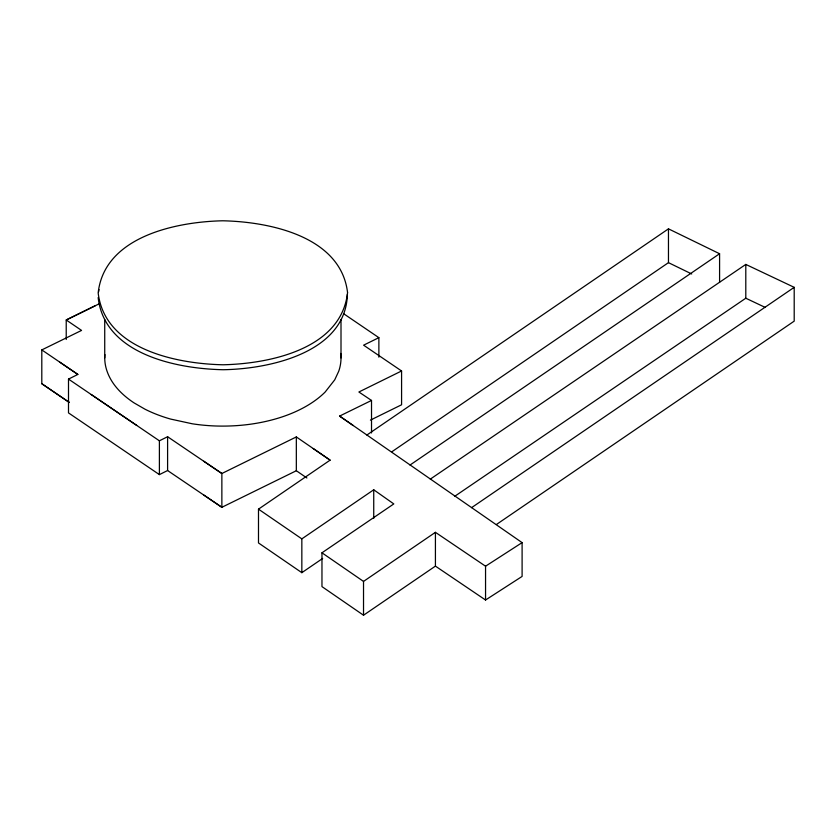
<?xml version="1.0" encoding="UTF-8"?>
<svg xmlns="http://www.w3.org/2000/svg" width="836" height="836" viewBox="0 0 836 836"><rect width="100%" height="100%" fill="white"/><g stroke="black" fill="none" stroke-linecap="round" stroke-linejoin="round"><path stroke-width="1.25" d="M341.004 319.498L341.004 357.912A117.04 67.57 0 0 1 338.737 371.215L334.734 379.826L325.173 392.011A118.001 68.124 0 0 1 281.931 416.976C260.456 424.04 237.685 426.747 215.134 425.973A118.775 68.573 0 0 1 192.29 423.789L170.617 419.076A118.022 68.144 0 0 1 144.973 409.191L134.042 402.879A118.022 68.144 0 0 1 116.925 388.082C109.025 378.907 103.716 366.847 104.918 354.558M98.638 291.785L99.014 289.559M322.665 558.448L301.838 572.67L258.491 542.951L258.491 509.155L330.105 460.145L313.228 448.535M366.879 435.034L668.466 228.845L719.587 253.736L719.587 282.338M392.011 451.659L668.466 262.65L668.466 228.845M301.838 572.67L301.838 538.875L373.734 489.781L393.798 503.92L321.964 552.805L321.964 586.611L363.524 615.223L435.42 566.118L435.42 532.323L485.549 566.202L485.549 600.008L522.103 576.422L522.103 542.627L339.604 416.077L371.518 400.444L371.518 432.954M410.006 465.046L719.587 253.736M363.524 615.223L363.524 581.417L435.42 532.323M471.619 507.63L794.2 287.333L745.796 264.416L430.279 479.143M496.438 524.485L794.2 321.139L794.2 287.333M454.544 496.427L745.796 298.222L745.796 264.416M485.549 566.202L522.103 542.627M306.885 477.983L296.331 470.731L221.864 507.295L167.597 470.532L159.394 474.608L68.5 412.9L68.5 379.095L77.852 374.434L41.8 349.908L81.562 330.419L66.222 319.979L95.189 305.767M68.5 379.095L159.394 440.802L167.597 436.726L221.864 473.5L221.864 507.295L203.785 495.037M378.875 357.171L378.875 337.671L363.597 345.174L401.583 370.975L401.583 404.781L370.421 420.121M401.583 370.975L358.884 392L371.518 400.444M330.105 460.145L296.331 436.935L221.864 473.5L203.785 461.242M98.993 303.907L66.222 319.979L66.222 339.489M745.796 298.222L765.389 307.491M668.466 262.65L691.706 273.968M435.42 566.118L485.549 600.008M343.606 313.699L378.875 337.671M59.826 362.176L77.852 374.434M91.218 394.519L136.665 425.378M41.8 383.714L69.367 402.471L41.8 383.714L41.8 349.908M258.491 509.155L301.838 538.875M321.964 552.805L363.524 581.417M339.604 416.077L353.241 425.555M347.379 294.251C345.979 352.614 269.464 369.042 223.087 369.721C176.365 368.78 104.5 354.171 98.167 297.595M340.754 353.44L341.004 357.912M373.734 489.781L373.734 518.383M296.331 436.935L296.331 470.731M167.597 436.726L167.597 470.532M159.394 440.802L159.394 474.608M104.73 319.498L104.73 357.912M347.567 292.652C341.287 349.061 269.683 363.744 223.087 364.778C176.396 363.817 104.793 349.291 98.167 292.903C104.437 236.494 176.051 221.812 222.648 220.788C269.338 221.728 340.921 236.264 347.567 292.652"/></g></svg>
